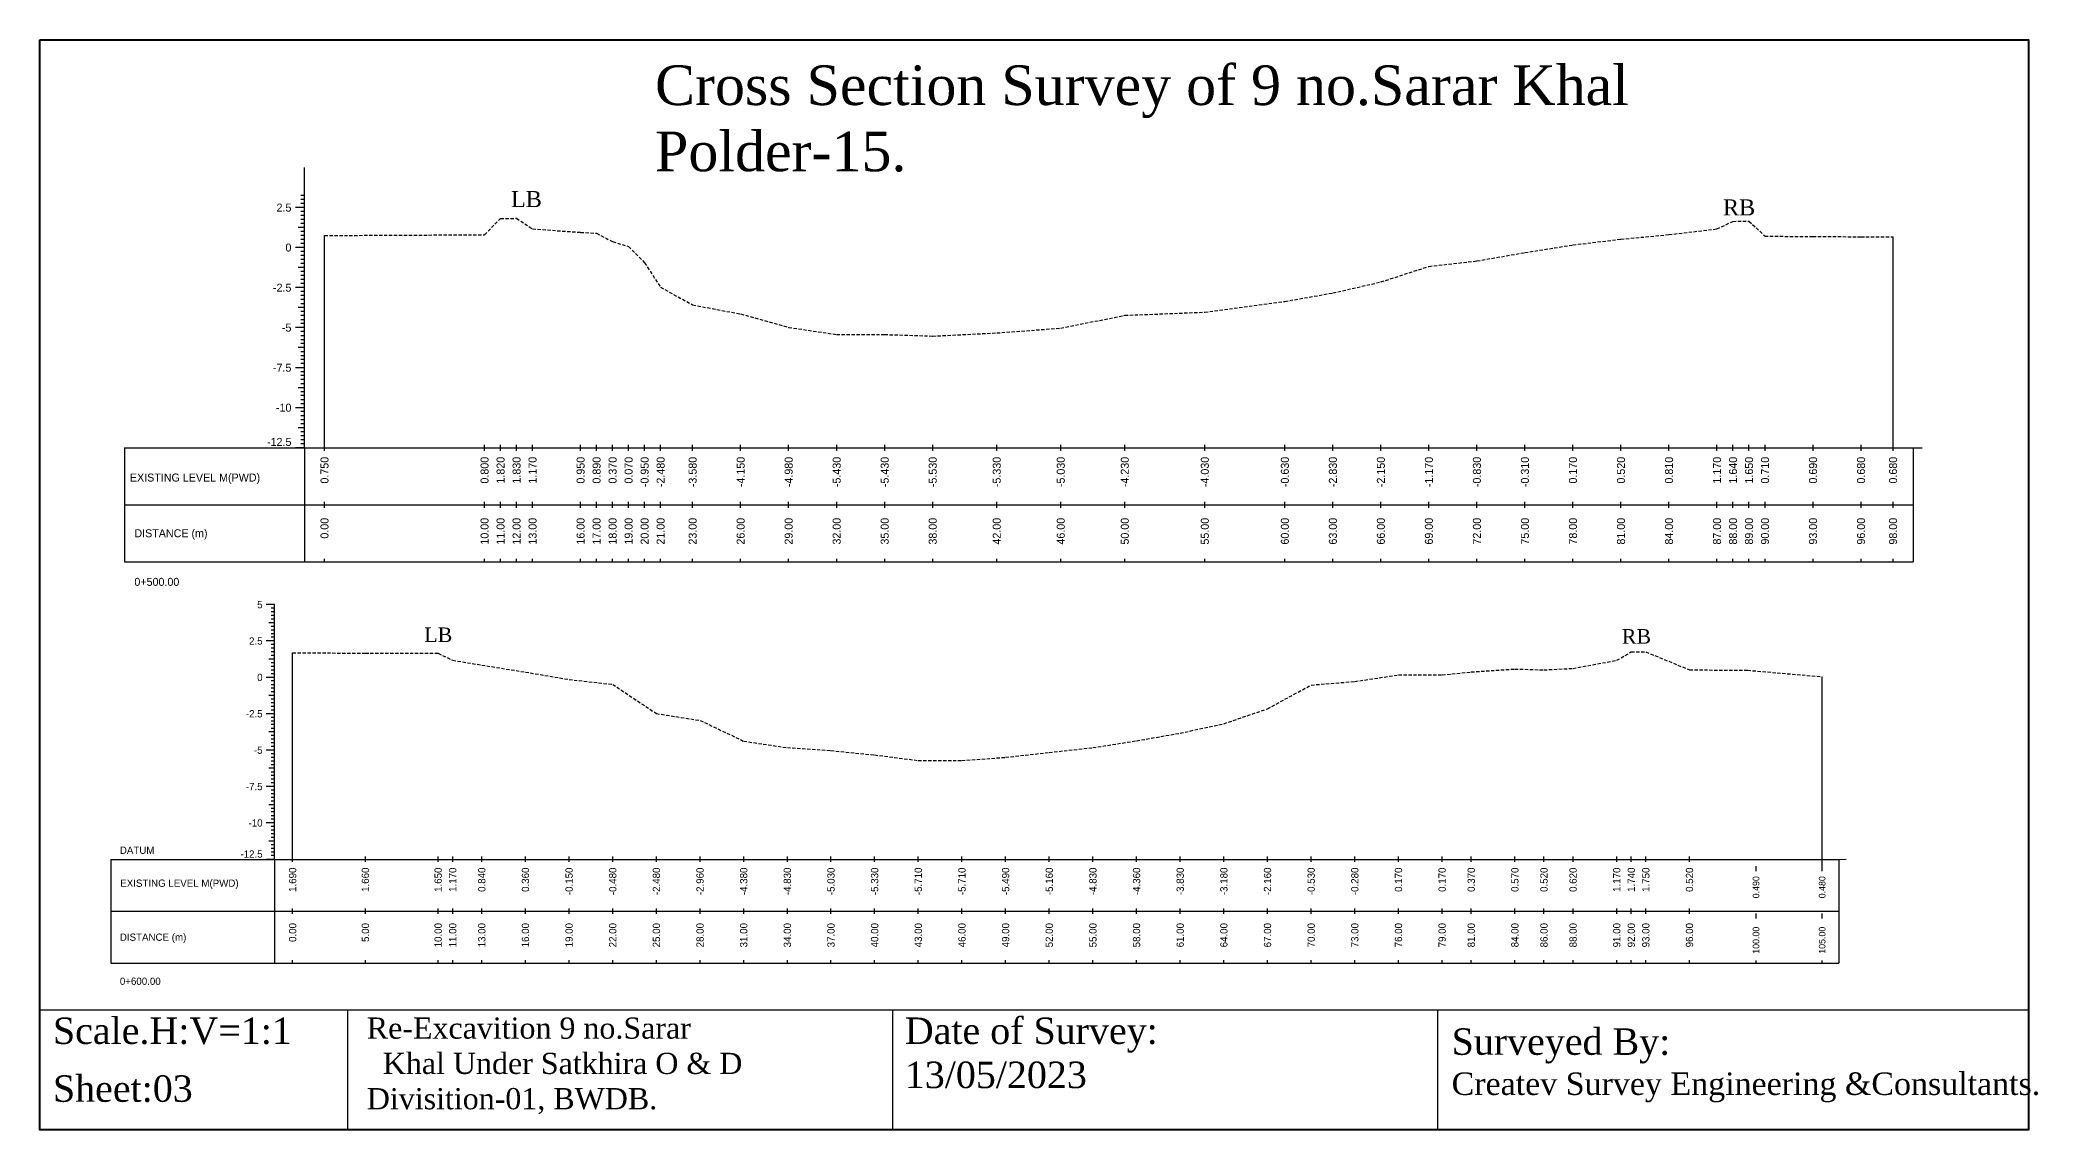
# Model space of a CAD drawing. Header units: inches. Extents: x 2527 to 3799, y -2520 to -1051.
# Drawn here: x 2527.3 to 2678.4, y -1396.4 to -1314.1 of the extents above; entities that cross this region are included whole.
import ezdxf
from ezdxf.enums import TextEntityAlignment as Align

# ---------------------------------------------------------------- set-up
doc = ezdxf.new("R2010")
doc.units = ezdxf.units.IN
doc.header["$MEASUREMENT"] = 0
doc.linetypes.add('HIDDEN', pattern=[0.375, 0.25, -0.125])
doc.layers.add('CS_Drawing', color=7, linetype='Continuous')
doc.layers.add('GL', color=3, linetype='HIDDEN')
doc.styles.add('romans', font='romans.shx')

msp = doc.modelspace()

# ---------------------------------------------------------------- linework, layer by layer
at = {"color": 4, "lineweight": 40}
msp.add_lwpolyline([(2527.34, -1314.07), (2677.68, -1314.07), (2677.68, -1396.44), (2527.34, -1396.44)], close=True, dxfattribs=at)
for points in [[(2677.68, -1314.07), (2677.68, -1396.44)], [(2527.34, -1387.37), (2677.68, -1387.37)], [(2527.34, -1387.37), (2527.34, -1396.44)], [(2550.59, -1387.37), (2550.59, -1396.44)], [(2591.79, -1387.37), (2591.79, -1396.44)], [(2632.99, -1387.37), (2632.99, -1396.44)]]:
    msp.add_lwpolyline(points)
at = {"layer": 'CS_Drawing'}
for p, q in [((2547.33, -1344.89), (2547.33, -1323.71)), ((2547.33, -1325.83), (2547.06, -1325.83)), ((2547.33, -1326.13), (2547.06, -1326.13)), ((2547.33, -1326.74), (2546.65, -1326.74)), ((2547.33, -1326.74), (2546.86, -1326.74)), ((2547.33, -1326.43), (2547.06, -1326.43)), ((2547.33, -1326.74), (2547.06, -1326.74)), ((2547.33, -1327.04), (2547.06, -1327.04)), ((2547.33, -1327.34), (2547.06, -1327.34)), ((2547.33, -1327.64), (2547.06, -1327.64)), ((2547.33, -1328.25), (2546.86, -1328.25)), ((2547.33, -1327.95), (2547.06, -1327.95)), ((2547.33, -1328.25), (2547.06, -1328.25)), ((2547.33, -1328.55), (2547.06, -1328.55)), ((2547.33, -1328.85), (2547.06, -1328.85)), ((2547.33, -1329.16), (2547.06, -1329.16)), ((2548.85, -1344.89), (2548.85, -1328.85)), ((2667.43, -1344.89), (2667.43, -1328.94)), ((2547.33, -1329.76), (2546.65, -1329.76)), ((2547.33, -1329.76), (2546.86, -1329.76)), ((2547.33, -1329.46), (2547.06, -1329.46)), ((2547.33, -1329.76), (2547.06, -1329.76)), ((2547.33, -1330.06), (2547.06, -1330.06)), ((2547.33, -1330.37), (2547.06, -1330.37)), ((2547.33, -1330.67), (2547.06, -1330.67)), ((2547.33, -1331.27), (2546.86, -1331.27)), ((2547.33, -1330.97), (2547.06, -1330.97)), ((2547.33, -1331.27), (2547.06, -1331.27)), ((2547.33, -1331.58), (2547.06, -1331.58)), ((2547.33, -1331.88), (2547.06, -1331.88)), ((2547.33, -1332.18), (2547.06, -1332.18)), ((2547.33, -1332.79), (2546.65, -1332.79)), ((2547.33, -1332.79), (2546.86, -1332.79)), ((2547.33, -1332.48), (2547.06, -1332.48)), ((2547.33, -1332.79), (2547.06, -1332.79)), ((2547.33, -1333.09), (2547.06, -1333.09)), ((2547.33, -1333.39), (2547.06, -1333.39)), ((2547.33, -1333.69), (2547.06, -1333.69)), ((2547.33, -1334.3), (2546.86, -1334.3)), ((2547.33, -1334), (2547.06, -1334)), ((2547.33, -1334.3), (2547.06, -1334.3)), ((2547.33, -1334.6), (2547.06, -1334.6)), ((2547.33, -1334.9), (2547.06, -1334.9)), ((2547.33, -1335.21), (2547.06, -1335.21)), ((2547.33, -1335.81), (2546.65, -1335.81)), ((2547.33, -1335.81), (2546.86, -1335.81)), ((2547.33, -1335.51), (2547.06, -1335.51)), ((2547.33, -1335.81), (2547.06, -1335.81)), ((2547.33, -1336.11), (2547.06, -1336.11)), ((2547.33, -1336.42), (2547.06, -1336.42)), ((2547.33, -1336.72), (2547.06, -1336.72)), ((2547.33, -1337.32), (2546.86, -1337.32)), ((2547.33, -1337.02), (2547.06, -1337.02)), ((2547.33, -1337.32), (2547.06, -1337.32)), ((2547.33, -1337.63), (2547.06, -1337.63)), ((2547.33, -1337.93), (2547.06, -1337.93)), ((2547.33, -1338.23), (2547.06, -1338.23)), ((2547.33, -1338.84), (2546.65, -1338.84)), ((2547.33, -1338.84), (2546.86, -1338.84)), ((2547.33, -1338.53), (2547.06, -1338.53)), ((2547.33, -1338.84), (2547.06, -1338.84)), ((2547.33, -1339.14), (2547.06, -1339.14)), ((2547.33, -1339.44), (2547.06, -1339.44)), ((2547.33, -1339.74), (2547.06, -1339.74)), ((2547.33, -1340.35), (2546.86, -1340.35)), ((2547.33, -1340.05), (2547.06, -1340.05)), ((2547.33, -1340.35), (2547.06, -1340.35)), ((2547.33, -1340.65), (2547.06, -1340.65)), ((2547.33, -1340.95), (2547.06, -1340.95)), ((2547.33, -1341.26), (2547.06, -1341.26)), ((2547.33, -1341.86), (2546.65, -1341.86)), ((2547.33, -1341.86), (2546.86, -1341.86)), ((2547.33, -1341.56), (2547.06, -1341.56)), ((2547.33, -1341.86), (2547.06, -1341.86)), ((2547.33, -1342.16), (2547.06, -1342.16)), ((2547.33, -1342.47), (2547.06, -1342.47)), ((2547.33, -1342.77), (2547.06, -1342.77)), ((2547.33, -1343.37), (2546.86, -1343.37)), ((2547.33, -1343.07), (2547.06, -1343.07)), ((2547.33, -1343.37), (2547.06, -1343.37)), ((2547.33, -1343.68), (2547.06, -1343.68)), ((2547.33, -1343.98), (2547.06, -1343.98)), ((2547.33, -1344.28), (2547.06, -1344.28)), ((2533.72, -1344.89), (2547.33, -1344.89)), ((2533.72, -1344.89), (2533.72, -1353.51)), ((2547.33, -1344.89), (2546.65, -1344.89)), ((2547.33, -1344.89), (2546.86, -1344.89)), ((2547.33, -1344.58), (2547.06, -1344.58)), ((2547.33, -1344.89), (2547.06, -1344.89)), ((2547.33, -1344.89), (2668.94, -1344.89)), ((2547.33, -1344.89), (2547.33, -1353.51)), ((2548.85, -1345.11), (2548.85, -1344.66)), ((2560.95, -1345.11), (2560.95, -1344.66)), ((2562.16, -1345.11), (2562.16, -1344.66)), ((2563.37, -1345.11), (2563.37, -1344.66)), ((2564.58, -1345.11), (2564.58, -1344.66)), ((2568.21, -1345.11), (2568.21, -1344.66)), ((2569.42, -1345.11), (2569.42, -1344.66)), ((2570.63, -1345.11), (2570.63, -1344.66)), ((2571.84, -1345.11), (2571.84, -1344.66)), ((2573.05, -1345.11), (2573.05, -1344.66)), ((2574.26, -1345.11), (2574.26, -1344.66)), ((2576.68, -1345.11), (2576.68, -1344.66)), ((2580.31, -1345.11), (2580.31, -1344.66)), ((2583.94, -1345.11), (2583.94, -1344.66)), ((2587.57, -1345.11), (2587.57, -1344.66)), ((2591.2, -1345.11), (2591.2, -1344.66)), ((2594.83, -1345.11), (2594.83, -1344.66)), ((2599.67, -1345.11), (2599.67, -1344.66)), ((2604.51, -1345.11), (2604.51, -1344.66)), ((2609.35, -1345.11), (2609.35, -1344.66)), ((2615.4, -1345.11), (2615.4, -1344.66)), ((2621.45, -1345.11), (2621.45, -1344.66)), ((2625.08, -1345.11), (2625.08, -1344.66)), ((2628.71, -1345.11), (2628.71, -1344.66)), ((2632.34, -1345.11), (2632.34, -1344.66)), ((2635.97, -1345.11), (2635.97, -1344.66)), ((2639.6, -1345.11), (2639.6, -1344.66)), ((2643.23, -1345.11), (2643.23, -1344.66)), ((2646.86, -1345.11), (2646.86, -1344.66)), ((2650.49, -1345.11), (2650.49, -1344.66)), ((2654.12, -1345.11), (2654.12, -1344.66)), ((2655.33, -1345.11), (2655.33, -1344.66)), ((2656.54, -1345.11), (2656.54, -1344.66)), ((2657.75, -1345.11), (2657.75, -1344.66)), ((2661.38, -1345.11), (2661.38, -1344.66)), ((2665.01, -1345.11), (2665.01, -1344.66)), ((2667.43, -1345.11), (2667.43, -1344.66)), ((2668.94, -1344.89), (2669.62, -1344.89)), ((2668.94, -1344.89), (2669.41, -1344.89)), ((2668.94, -1344.89), (2669.21, -1344.89)), ((2668.94, -1344.89), (2668.94, -1353.51)), ((2533.72, -1349.2), (2547.33, -1349.2)), ((2547.33, -1349.2), (2668.94, -1349.2)), ((2547.33, -1349.2), (2668.94, -1349.2)), ((2548.85, -1349.42), (2548.85, -1348.97)), ((2560.95, -1349.42), (2560.95, -1348.97)), ((2562.16, -1349.42), (2562.16, -1348.97)), ((2563.37, -1349.42), (2563.37, -1348.97)), ((2564.58, -1349.42), (2564.58, -1348.97)), ((2568.21, -1349.42), (2568.21, -1348.97)), ((2569.42, -1349.42), (2569.42, -1348.97)), ((2570.63, -1349.42), (2570.63, -1348.97)), ((2571.84, -1349.42), (2571.84, -1348.97)), ((2573.05, -1349.42), (2573.05, -1348.97)), ((2574.26, -1349.42), (2574.26, -1348.97)), ((2576.68, -1349.42), (2576.68, -1348.97)), ((2580.31, -1349.42), (2580.31, -1348.97)), ((2583.94, -1349.42), (2583.94, -1348.97)), ((2587.57, -1349.42), (2587.57, -1348.97)), ((2591.2, -1349.42), (2591.2, -1348.97)), ((2594.83, -1349.42), (2594.83, -1348.97)), ((2599.67, -1349.42), (2599.67, -1348.97)), ((2604.51, -1349.42), (2604.51, -1348.97)), ((2609.35, -1349.42), (2609.35, -1348.97)), ((2615.4, -1349.42), (2615.4, -1348.97)), ((2621.45, -1349.42), (2621.45, -1348.97)), ((2625.08, -1349.42), (2625.08, -1348.97)), ((2628.71, -1349.42), (2628.71, -1348.97)), ((2632.34, -1349.42), (2632.34, -1348.97)), ((2635.97, -1349.42), (2635.97, -1348.97)), ((2639.6, -1349.42), (2639.6, -1348.97)), ((2643.23, -1349.42), (2643.23, -1348.97)), ((2646.86, -1349.42), (2646.86, -1348.97)), ((2650.49, -1349.42), (2650.49, -1348.97)), ((2654.12, -1349.42), (2654.12, -1348.97)), ((2655.33, -1349.42), (2655.33, -1348.97)), ((2656.54, -1349.42), (2656.54, -1348.97)), ((2657.75, -1349.42), (2657.75, -1348.97)), ((2661.38, -1349.42), (2661.38, -1348.97)), ((2665.01, -1349.42), (2665.01, -1348.97)), ((2667.43, -1349.42), (2667.43, -1348.97)), ((2548.85, -1353.51), (2548.85, -1353.28)), ((2560.95, -1353.51), (2560.95, -1353.28)), ((2562.16, -1353.51), (2562.16, -1353.28)), ((2563.37, -1353.51), (2563.37, -1353.28)), ((2564.58, -1353.51), (2564.58, -1353.28)), ((2568.21, -1353.51), (2568.21, -1353.28)), ((2569.42, -1353.51), (2569.42, -1353.28)), ((2570.63, -1353.51), (2570.63, -1353.28)), ((2571.84, -1353.51), (2571.84, -1353.28)), ((2573.05, -1353.51), (2573.05, -1353.28)), ((2574.26, -1353.51), (2574.26, -1353.28)), ((2576.68, -1353.51), (2576.68, -1353.28)), ((2580.31, -1353.51), (2580.31, -1353.28)), ((2583.94, -1353.51), (2583.94, -1353.28)), ((2587.57, -1353.51), (2587.57, -1353.28)), ((2591.2, -1353.51), (2591.2, -1353.28)), ((2594.83, -1353.51), (2594.83, -1353.28)), ((2599.67, -1353.51), (2599.67, -1353.28)), ((2604.51, -1353.51), (2604.51, -1353.28)), ((2609.35, -1353.51), (2609.35, -1353.28)), ((2615.4, -1353.51), (2615.4, -1353.28)), ((2621.45, -1353.51), (2621.45, -1353.28)), ((2625.08, -1353.51), (2625.08, -1353.28)), ((2628.71, -1353.51), (2628.71, -1353.28)), ((2632.34, -1353.51), (2632.34, -1353.28)), ((2635.97, -1353.51), (2635.97, -1353.28)), ((2639.6, -1353.51), (2639.6, -1353.28)), ((2643.23, -1353.51), (2643.23, -1353.28)), ((2646.86, -1353.51), (2646.86, -1353.28)), ((2650.49, -1353.51), (2650.49, -1353.28)), ((2654.12, -1353.51), (2654.12, -1353.28)), ((2655.33, -1353.51), (2655.33, -1353.28)), ((2656.54, -1353.51), (2656.54, -1353.28)), ((2657.75, -1353.51), (2657.75, -1353.28)), ((2661.38, -1353.51), (2661.38, -1353.28)), ((2665.01, -1353.51), (2665.01, -1353.28)), ((2667.43, -1353.51), (2667.43, -1353.28)), ((2533.72, -1353.51), (2547.33, -1353.51)), ((2547.33, -1353.51), (2668.94, -1353.51)), ((2545.07, -1356.74), (2544.45, -1356.74)), ((2545.07, -1356.74), (2544.63, -1356.74)), ((2545.07, -1356.74), (2544.82, -1356.74)), ((2545.07, -1357.01), (2544.82, -1357.01)), ((2545.07, -1357.29), (2544.82, -1357.29)), ((2545.07, -1357.56), (2544.82, -1357.56)), ((2545.07, -1357.84), (2544.82, -1357.84)), ((2545.07, -1375.99), (2545.07, -1356.74)), ((2545.07, -1358.11), (2544.63, -1358.11)), ((2545.07, -1358.11), (2544.82, -1358.11)), ((2545.07, -1358.39), (2544.82, -1358.39)), ((2545.07, -1358.66), (2544.82, -1358.66)), ((2545.07, -1358.94), (2544.82, -1358.94)), ((2545.07, -1359.21), (2544.82, -1359.21)), ((2545.07, -1359.49), (2544.45, -1359.49)), ((2545.07, -1359.49), (2544.63, -1359.49)), ((2545.07, -1360.86), (2544.63, -1360.86)), ((2545.07, -1359.49), (2544.82, -1359.49)), ((2545.07, -1359.76), (2544.82, -1359.76)), ((2545.07, -1360.04), (2544.82, -1360.04)), ((2545.07, -1360.31), (2544.82, -1360.31)), ((2545.07, -1360.59), (2544.82, -1360.59)), ((2545.07, -1360.86), (2544.82, -1360.86)), ((2546.44, -1375.99), (2546.44, -1360.38)), ((2545.07, -1362.24), (2544.45, -1362.24)), ((2545.07, -1362.24), (2544.63, -1362.24)), ((2545.07, -1361.14), (2544.82, -1361.14)), ((2545.07, -1361.41), (2544.82, -1361.41)), ((2545.07, -1361.69), (2544.82, -1361.69)), ((2545.07, -1361.96), (2544.82, -1361.96)), ((2545.07, -1362.24), (2544.82, -1362.24)), ((2662.07, -1376.7), (2662.07, -1362.19)), ((2545.07, -1363.61), (2544.63, -1363.61)), ((2545.07, -1362.51), (2544.82, -1362.51)), ((2545.07, -1362.79), (2544.82, -1362.79)), ((2545.07, -1363.06), (2544.82, -1363.06)), ((2545.07, -1363.34), (2544.82, -1363.34)), ((2545.07, -1363.61), (2544.82, -1363.61)), ((2545.07, -1363.89), (2544.82, -1363.89)), ((2545.07, -1364.99), (2544.45, -1364.99)), ((2545.07, -1364.99), (2544.63, -1364.99)), ((2545.07, -1364.16), (2544.82, -1364.16)), ((2545.07, -1364.44), (2544.82, -1364.44)), ((2545.07, -1364.71), (2544.82, -1364.71)), ((2545.07, -1364.99), (2544.82, -1364.99)), ((2545.07, -1365.26), (2544.82, -1365.26)), ((2545.07, -1366.36), (2544.63, -1366.36)), ((2545.07, -1365.54), (2544.82, -1365.54)), ((2545.07, -1365.81), (2544.82, -1365.81)), ((2545.07, -1366.09), (2544.82, -1366.09)), ((2545.07, -1366.36), (2544.82, -1366.36)), ((2545.07, -1366.64), (2544.82, -1366.64)), ((2545.07, -1366.91), (2544.82, -1366.91)), ((2545.07, -1367.74), (2544.45, -1367.74)), ((2545.07, -1367.74), (2544.63, -1367.74)), ((2545.07, -1367.19), (2544.82, -1367.19)), ((2545.07, -1367.46), (2544.82, -1367.46)), ((2545.07, -1367.74), (2544.82, -1367.74)), ((2545.07, -1368.01), (2544.82, -1368.01)), ((2545.07, -1368.29), (2544.82, -1368.29)), ((2545.07, -1369.11), (2544.63, -1369.11)), ((2545.07, -1368.56), (2544.82, -1368.56)), ((2545.07, -1368.84), (2544.82, -1368.84)), ((2545.07, -1369.11), (2544.82, -1369.11)), ((2545.07, -1369.39), (2544.82, -1369.39)), ((2545.07, -1369.66), (2544.82, -1369.66)), ((2545.07, -1369.94), (2544.82, -1369.94)), ((2545.07, -1370.49), (2544.45, -1370.49)), ((2545.07, -1370.49), (2544.63, -1370.49)), ((2545.07, -1370.21), (2544.82, -1370.21)), ((2545.07, -1370.49), (2544.82, -1370.49)), ((2545.07, -1370.76), (2544.82, -1370.76)), ((2545.07, -1371.04), (2544.82, -1371.04)), ((2545.07, -1371.31), (2544.82, -1371.31)), ((2545.07, -1371.86), (2544.63, -1371.86)), ((2545.07, -1371.59), (2544.82, -1371.59)), ((2545.07, -1371.86), (2544.82, -1371.86)), ((2545.07, -1372.14), (2544.82, -1372.14)), ((2545.07, -1372.41), (2544.82, -1372.41)), ((2545.07, -1372.69), (2544.82, -1372.69)), ((2545.07, -1372.96), (2544.82, -1372.96)), ((2545.07, -1373.24), (2544.45, -1373.24)), ((2545.07, -1373.24), (2544.63, -1373.24)), ((2545.07, -1373.24), (2544.82, -1373.24)), ((2545.07, -1373.51), (2544.82, -1373.51)), ((2545.07, -1373.79), (2544.82, -1373.79)), ((2545.07, -1374.06), (2544.82, -1374.06)), ((2545.07, -1374.34), (2544.82, -1374.34)), ((2532.69, -1375.99), (2545.07, -1375.99)), ((2532.69, -1375.99), (2532.69, -1383.83)), ((2545.07, -1375.99), (2544.45, -1375.99)), ((2545.07, -1374.61), (2544.63, -1374.61)), ((2545.07, -1375.99), (2544.63, -1375.99)), ((2545.07, -1374.61), (2544.82, -1374.61)), ((2545.07, -1374.89), (2544.82, -1374.89)), ((2545.07, -1375.16), (2544.82, -1375.16)), ((2545.07, -1375.44), (2544.82, -1375.44)), ((2545.07, -1375.71), (2544.82, -1375.71)), ((2545.07, -1375.99), (2544.82, -1375.99)), ((2545.07, -1375.99), (2663.32, -1375.99)), ((2545.07, -1375.99), (2545.07, -1383.83)), ((2546.44, -1376.19), (2546.44, -1375.78)), ((2551.94, -1376.19), (2551.94, -1375.78)), ((2557.44, -1376.19), (2557.44, -1375.78)), ((2558.54, -1376.19), (2558.54, -1375.78)), ((2560.74, -1376.19), (2560.74, -1375.78)), ((2564.04, -1376.19), (2564.04, -1375.78)), ((2567.34, -1376.19), (2567.34, -1375.78)), ((2570.64, -1376.19), (2570.64, -1375.78)), ((2573.94, -1376.19), (2573.94, -1375.78)), ((2577.24, -1376.19), (2577.24, -1375.78)), ((2580.54, -1376.19), (2580.54, -1375.78)), ((2583.84, -1376.19), (2583.84, -1375.78)), ((2587.14, -1376.19), (2587.14, -1375.78)), ((2590.44, -1376.19), (2590.44, -1375.78)), ((2593.74, -1376.19), (2593.74, -1375.78)), ((2597.04, -1376.19), (2597.04, -1375.78)), ((2600.34, -1376.19), (2600.34, -1375.78)), ((2603.64, -1376.19), (2603.64, -1375.78)), ((2606.94, -1376.19), (2606.94, -1375.78)), ((2610.24, -1376.19), (2610.24, -1375.78)), ((2613.54, -1376.19), (2613.54, -1375.78)), ((2616.84, -1376.19), (2616.84, -1375.78)), ((2620.14, -1376.19), (2620.14, -1375.78)), ((2623.44, -1376.19), (2623.44, -1375.78)), ((2626.74, -1376.19), (2626.74, -1375.78)), ((2630.04, -1376.19), (2630.04, -1375.78)), ((2633.34, -1376.19), (2633.34, -1375.78)), ((2635.54, -1376.19), (2635.54, -1375.78)), ((2638.84, -1376.19), (2638.84, -1375.78)), ((2641.04, -1376.19), (2641.04, -1375.78)), ((2643.24, -1376.19), (2643.24, -1375.78)), ((2646.54, -1376.19), (2646.54, -1375.78)), ((2647.64, -1376.19), (2647.64, -1375.78)), ((2648.74, -1376.19), (2648.74, -1375.78)), ((2652.04, -1376.19), (2652.04, -1375.78)), ((2663.32, -1375.99), (2663.88, -1375.98)), ((2663.32, -1375.99), (2663.32, -1383.83)), ((2657.07, -1376.89), (2657.07, -1376.51)), ((2662.07, -1376.89), (2662.07, -1376.51)), ((2532.69, -1379.91), (2545.07, -1379.91)), ((2545.07, -1379.91), (2663.32, -1379.91)), ((2545.07, -1379.91), (2663.32, -1379.91)), ((2546.44, -1380.11), (2546.44, -1379.7)), ((2551.94, -1380.11), (2551.94, -1379.7)), ((2557.44, -1380.11), (2557.44, -1379.7)), ((2558.54, -1380.11), (2558.54, -1379.7)), ((2560.74, -1380.11), (2560.74, -1379.7)), ((2564.04, -1380.11), (2564.04, -1379.7)), ((2567.34, -1380.11), (2567.34, -1379.7)), ((2570.64, -1380.11), (2570.64, -1379.7)), ((2573.94, -1380.11), (2573.94, -1379.7)), ((2577.24, -1380.11), (2577.24, -1379.7)), ((2580.54, -1380.11), (2580.54, -1379.7)), ((2583.84, -1380.11), (2583.84, -1379.7)), ((2587.14, -1380.11), (2587.14, -1379.7)), ((2590.44, -1380.11), (2590.44, -1379.7)), ((2593.74, -1380.11), (2593.74, -1379.7)), ((2597.04, -1380.11), (2597.04, -1379.7)), ((2600.34, -1380.11), (2600.34, -1379.7)), ((2603.64, -1380.11), (2603.64, -1379.7)), ((2606.94, -1380.11), (2606.94, -1379.7)), ((2610.24, -1380.11), (2610.24, -1379.7)), ((2613.54, -1380.11), (2613.54, -1379.7)), ((2616.84, -1380.11), (2616.84, -1379.7)), ((2620.14, -1380.11), (2620.14, -1379.7)), ((2623.44, -1380.11), (2623.44, -1379.7)), ((2626.74, -1380.11), (2626.74, -1379.7)), ((2630.04, -1380.11), (2630.04, -1379.7)), ((2633.34, -1380.11), (2633.34, -1379.7)), ((2635.54, -1380.11), (2635.54, -1379.7)), ((2638.84, -1380.11), (2638.84, -1379.7)), ((2641.04, -1380.11), (2641.04, -1379.7)), ((2643.24, -1380.11), (2643.24, -1379.7)), ((2646.54, -1380.11), (2646.54, -1379.7)), ((2647.64, -1380.11), (2647.64, -1379.7)), ((2648.74, -1380.11), (2648.74, -1379.7)), ((2652.04, -1380.11), (2652.04, -1379.7)), ((2657.07, -1380.45), (2657.07, -1380.08)), ((2662.07, -1380.45), (2662.07, -1380.08)), ((2546.44, -1383.83), (2546.44, -1383.62)), ((2551.94, -1383.83), (2551.94, -1383.62)), ((2557.44, -1383.83), (2557.44, -1383.62)), ((2558.54, -1383.83), (2558.54, -1383.62)), ((2560.74, -1383.83), (2560.74, -1383.62)), ((2564.04, -1383.83), (2564.04, -1383.62)), ((2567.34, -1383.83), (2567.34, -1383.62)), ((2570.64, -1383.83), (2570.64, -1383.62)), ((2573.94, -1383.83), (2573.94, -1383.62)), ((2577.24, -1383.83), (2577.24, -1383.62)), ((2580.54, -1383.83), (2580.54, -1383.62)), ((2583.84, -1383.83), (2583.84, -1383.62)), ((2587.14, -1383.83), (2587.14, -1383.62)), ((2590.44, -1383.83), (2590.44, -1383.62)), ((2593.74, -1383.83), (2593.74, -1383.62)), ((2597.04, -1383.83), (2597.04, -1383.62)), ((2600.34, -1383.83), (2600.34, -1383.62)), ((2603.64, -1383.83), (2603.64, -1383.62)), ((2606.94, -1383.83), (2606.94, -1383.62)), ((2610.24, -1383.83), (2610.24, -1383.62)), ((2613.54, -1383.83), (2613.54, -1383.62)), ((2616.84, -1383.83), (2616.84, -1383.62)), ((2620.14, -1383.83), (2620.14, -1383.62)), ((2623.44, -1383.83), (2623.44, -1383.62)), ((2626.74, -1383.83), (2626.74, -1383.62)), ((2630.04, -1383.83), (2630.04, -1383.62)), ((2633.34, -1383.83), (2633.34, -1383.62)), ((2635.54, -1383.83), (2635.54, -1383.62)), ((2638.84, -1383.83), (2638.84, -1383.62)), ((2641.04, -1383.83), (2641.04, -1383.62)), ((2643.24, -1383.83), (2643.24, -1383.62)), ((2646.54, -1383.83), (2646.54, -1383.62)), ((2647.64, -1383.83), (2647.64, -1383.62)), ((2648.74, -1383.83), (2648.74, -1383.62)), ((2652.04, -1383.83), (2652.04, -1383.62)), ((2532.69, -1383.83), (2545.07, -1383.83)), ((2545.07, -1383.83), (2663.32, -1383.83)), ((2657.07, -1383.83), (2657.07, -1383.64)), ((2662.07, -1383.83), (2662.07, -1383.64))]:
    msp.add_line(p, q, dxfattribs=at)
at = {"layer": 'GL'}
for points in [[(2548.85, -1328.85), (2560.95, -1328.79), (2562.16, -1327.56), (2563.37, -1327.55), (2564.58, -1328.35), (2568.21, -1328.61), (2569.42, -1328.68), (2570.63, -1329.31), (2571.84, -1329.68), (2573.05, -1330.91), (2574.26, -1332.76), (2576.68, -1334.09), (2580.31, -1334.78), (2583.94, -1335.79), (2587.57, -1336.33), (2591.2, -1336.33), (2594.83, -1336.45), (2599.67, -1336.21), (2604.51, -1335.85), (2609.35, -1334.88), (2615.4, -1334.64), (2621.45, -1333.83), (2625.08, -1333.19), (2628.71, -1332.36), (2632.34, -1331.18), (2635.97, -1330.77), (2639.6, -1330.14), (2643.23, -1329.56), (2646.86, -1329.13), (2650.49, -1328.78), (2654.12, -1328.35), (2655.33, -1327.78), (2656.54, -1327.76), (2657.75, -1328.9), (2661.38, -1328.93), (2665.01, -1328.94), (2667.43, -1328.94)], [(2546.44, -1360.38), (2551.94, -1360.41), (2557.44, -1360.42), (2558.54, -1360.95), (2560.74, -1361.31), (2564.04, -1361.84), (2567.34, -1362.4), (2570.64, -1362.77), (2573.94, -1364.97), (2577.24, -1365.49), (2580.54, -1367.06), (2583.84, -1367.55), (2587.14, -1367.77), (2590.44, -1368.1), (2593.74, -1368.52), (2597.04, -1368.52), (2600.34, -1368.28), (2603.64, -1367.91), (2606.94, -1367.55), (2610.24, -1367.03), (2613.54, -1366.45), (2616.84, -1365.74), (2620.14, -1364.61), (2623.44, -1362.82), (2626.74, -1362.55), (2630.04, -1362.05), (2633.34, -1362.05), (2635.54, -1361.83), (2638.84, -1361.61), (2641.04, -1361.67), (2643.24, -1361.56), (2646.54, -1360.95), (2647.64, -1360.32), (2648.74, -1360.31), (2652.04, -1361.67), (2656.44, -1361.7), (2662.07, -1362.19)]]:
    msp.add_lwpolyline(points, dxfattribs=at)

# ---------------------------------------------------------------- texts
at = {"attachment_point": 1, "style": 'romans'}
for s, insert, char_height, width in [('{\\fTimes New Roman|b0|i0|c0|p18;Cross Section Survey of 9 no.Sarar Khal Polder-15.}', (2573.84, -1315.99), 3, 75.7359), ('{\\fTimes New Roman|b0|i0|c0|p18;LB}', (2562.95, -1325.49), 1.21, 106.2043), ('{\\fTimes New Roman|b0|i0|c0|p18;RB}', (2654.57, -1326.12), 1.21, 106.2043), ('{\\fTimes New Roman|b0|i0|c0|p18;LB}', (2556.39, -1358.47), 1.1, 96.5494), ('{\\fTimes New Roman|b0|i0|c0|p18;RB}', (2646.92, -1358.59), 1.1, 96.5494), ('{\\fTimes New Roman|b0|i0|c0|p18;Scale.H:V=1:1}', (2528.32, -1387.94), 2, 22.2708), ('{\\fTimes New Roman|b0|i0|c0|p18;Re-Excavition 9 no.Sarar\\P  Khal Under Satkhira O & D    Divisition-01, BWDB.}', (2552.05, -1387.94), 1.6, 38.8405), ('{\\fTimes New Roman|b0|i0|c0|p18;Date of Survey: 13/05/2023}', (2592.72, -1387.94), 2, 22.2708), ('{\\fTimes New Roman|b0|i0|c0|p18;Surveyed By:                                     \\H0.85x;Createv Survey Engineering &Consultants.}', (2634.06, -1388.76), 2, 45.2193), ('{\\fTimes New Roman|b0|i0|c0|p18;Sheet:03}', (2528.32, -1392.31), 2, 38.8405)]:
    msp.add_mtext(s, dxfattribs=dict(at, insert=insert, char_height=char_height, width=width))
at = {"layer": 'CS_Drawing'}
for s, height, p in [('2.5', 0.605, (2546.35, -1326.74)), ('0', 0.605, (2546.35, -1329.76)), ('-2.5', 0.605, (2546.35, -1332.79)), ('-5', 0.605, (2546.35, -1335.81)), ('-7.5', 0.605, (2546.35, -1338.84)), ('-10', 0.605, (2546.35, -1341.86)), ('5', 0.55, (2544.17, -1356.74)), ('2.5', 0.55, (2544.17, -1359.49)), ('0', 0.55, (2544.17, -1362.24)), ('-2.5', 0.55, (2544.17, -1364.99)), ('-5', 0.55, (2544.17, -1367.74)), ('-7.5', 0.55, (2544.17, -1370.49)), ('-10', 0.55, (2544.17, -1373.24))]:
    msp.add_text(s, height=height, dxfattribs=at).set_placement(p, align=Align.MIDDLE_RIGHT)
for height, p in [(0.605, (2546.35, -1344.75)), (0.55, (2544.17, -1375.86))]:
    msp.add_text('-12.5', height=height, dxfattribs=at).set_placement(p, align=Align.RIGHT)
for s, height, p in [('0.750', 0.605, (2548.85, -1345.57)), ('0.800', 0.605, (2560.95, -1345.57)), ('1.820', 0.605, (2562.16, -1345.57)), ('1.830', 0.605, (2563.37, -1345.57)), ('1.170', 0.605, (2564.58, -1345.57)), ('0.950', 0.605, (2568.21, -1345.57)), ('0.890', 0.605, (2569.42, -1345.57)), ('0.370', 0.605, (2570.63, -1345.57)), ('0.070', 0.605, (2571.84, -1345.57)), ('-0.950', 0.605, (2573.05, -1345.57)), ('-2.480', 0.605, (2574.26, -1345.57)), ('-3.580', 0.605, (2576.68, -1345.57)), ('-4.150', 0.605, (2580.31, -1345.57)), ('-4.980', 0.605, (2583.94, -1345.57)), ('-5.430', 0.605, (2587.57, -1345.57)), ('-5.430', 0.605, (2591.2, -1345.57)), ('-5.530', 0.605, (2594.83, -1345.57)), ('-5.330', 0.605, (2599.67, -1345.57)), ('-5.030', 0.605, (2604.51, -1345.57)), ('-4.230', 0.605, (2609.35, -1345.57)), ('-4.030', 0.605, (2615.4, -1345.57)), ('-0.630', 0.605, (2621.45, -1345.57)), ('-2.830', 0.605, (2625.08, -1345.57)), ('-2.150', 0.605, (2628.71, -1345.57)), ('-1.170', 0.605, (2632.34, -1345.57)), ('-0.830', 0.605, (2635.97, -1345.57)), ('-0.310', 0.605, (2639.6, -1345.57)), ('0.170', 0.605, (2643.23, -1345.57)), ('0.520', 0.605, (2646.86, -1345.57)), ('0.810', 0.605, (2650.49, -1345.57)), ('1.170', 0.605, (2654.12, -1345.57)), ('1.640', 0.605, (2655.33, -1345.57)), ('1.650', 0.605, (2656.54, -1345.57)), ('0.710', 0.605, (2657.75, -1345.57)), ('0.690', 0.605, (2661.38, -1345.57)), ('0.680', 0.605, (2665.01, -1345.57)), ('0.680', 0.605, (2667.43, -1345.57)), ('0.00', 0.605, (2548.85, -1350.18)), ('10.00', 0.605, (2560.95, -1350.18)), ('11.00', 0.605, (2562.16, -1350.18)), ('12.00', 0.605, (2563.37, -1350.18)), ('13.00', 0.605, (2564.58, -1350.18)), ('16.00', 0.605, (2568.21, -1350.18)), ('17.00', 0.605, (2569.42, -1350.18)), ('18.00', 0.605, (2570.63, -1350.18)), ('19.00', 0.605, (2571.84, -1350.18)), ('20.00', 0.605, (2573.05, -1350.18)), ('21.00', 0.605, (2574.26, -1350.18)), ('23.00', 0.605, (2576.68, -1350.18)), ('26.00', 0.605, (2580.31, -1350.18)), ('29.00', 0.605, (2583.94, -1350.18)), ('32.00', 0.605, (2587.57, -1350.18)), ('35.00', 0.605, (2591.2, -1350.18)), ('38.00', 0.605, (2594.83, -1350.18)), ('42.00', 0.605, (2599.67, -1350.18)), ('46.00', 0.605, (2604.51, -1350.18)), ('50.00', 0.605, (2609.35, -1350.18)), ('55.00', 0.605, (2615.4, -1350.18)), ('60.00', 0.605, (2621.45, -1350.18)), ('63.00', 0.605, (2625.08, -1350.18)), ('66.00', 0.605, (2628.71, -1350.18)), ('69.00', 0.605, (2632.34, -1350.18)), ('72.00', 0.605, (2635.97, -1350.18)), ('75.00', 0.605, (2639.6, -1350.18)), ('78.00', 0.605, (2643.23, -1350.18)), ('81.00', 0.605, (2646.86, -1350.18)), ('84.00', 0.605, (2650.49, -1350.18)), ('87.00', 0.605, (2654.12, -1350.18)), ('88.00', 0.605, (2655.33, -1350.18)), ('89.00', 0.605, (2656.54, -1350.18)), ('90.00', 0.605, (2657.75, -1350.18)), ('93.00', 0.605, (2661.38, -1350.18)), ('96.00', 0.605, (2665.01, -1350.18)), ('98.00', 0.605, (2667.43, -1350.18)), ('1.690', 0.55, (2546.44, -1376.61)), ('1.660', 0.55, (2551.94, -1376.61)), ('1.650', 0.55, (2557.44, -1376.61)), ('1.170', 0.55, (2558.54, -1376.61)), ('0.840', 0.55, (2560.74, -1376.61)), ('0.360', 0.55, (2564.04, -1376.61)), ('-0.150', 0.55, (2567.34, -1376.61)), ('-0.480', 0.55, (2570.64, -1376.61)), ('-2.480', 0.55, (2573.94, -1376.61)), ('-2.960', 0.55, (2577.24, -1376.61)), ('-4.380', 0.55, (2580.54, -1376.61)), ('-4.830', 0.55, (2583.84, -1376.61)), ('-5.030', 0.55, (2587.14, -1376.61)), ('-5.330', 0.55, (2590.44, -1376.61)), ('-5.710', 0.55, (2593.74, -1376.61)), ('-5.710', 0.55, (2597.04, -1376.61)), ('-5.490', 0.55, (2600.34, -1376.61)), ('-5.160', 0.55, (2603.64, -1376.61)), ('-4.830', 0.55, (2606.94, -1376.61)), ('-4.360', 0.55, (2610.24, -1376.61)), ('-3.830', 0.55, (2613.54, -1376.61)), ('-3.180', 0.55, (2616.84, -1376.61)), ('-2.160', 0.55, (2620.14, -1376.61)), ('-0.530', 0.55, (2623.44, -1376.61)), ('-0.280', 0.55, (2626.74, -1376.61)), ('0.170', 0.55, (2630.04, -1376.61)), ('0.170', 0.55, (2633.34, -1376.61)), ('0.370', 0.55, (2635.54, -1376.61)), ('0.570', 0.55, (2638.84, -1376.61)), ('0.520', 0.55, (2641.04, -1376.61)), ('0.620', 0.55, (2643.24, -1376.61)), ('1.170', 0.55, (2646.54, -1376.61)), ('1.740', 0.55, (2647.64, -1376.61)), ('1.750', 0.55, (2648.74, -1376.61)), ('0.520', 0.55, (2652.04, -1376.61)), ('0.490', 0.5, (2657.07, -1377.26)), ('0.480', 0.5, (2662.07, -1377.26)), ('0.00', 0.55, (2546.44, -1380.8)), ('5.00', 0.55, (2551.94, -1380.8)), ('10.00', 0.55, (2557.44, -1380.8)), ('11.00', 0.55, (2558.54, -1380.8)), ('13.00', 0.55, (2560.74, -1380.8)), ('16.00', 0.55, (2564.04, -1380.8)), ('19.00', 0.55, (2567.34, -1380.8)), ('22.00', 0.55, (2570.64, -1380.8)), ('25.00', 0.55, (2573.94, -1380.8)), ('28.00', 0.55, (2577.24, -1380.8)), ('31.00', 0.55, (2580.54, -1380.8)), ('34.00', 0.55, (2583.84, -1380.8)), ('37.00', 0.55, (2587.14, -1380.8)), ('40.00', 0.55, (2590.44, -1380.8)), ('43.00', 0.55, (2593.74, -1380.8)), ('46.00', 0.55, (2597.04, -1380.8)), ('49.00', 0.55, (2600.34, -1380.8)), ('52.00', 0.55, (2603.64, -1380.8)), ('55.00', 0.55, (2606.94, -1380.8)), ('58.00', 0.55, (2610.24, -1380.8)), ('61.00', 0.55, (2613.54, -1380.8)), ('64.00', 0.55, (2616.84, -1380.8)), ('67.00', 0.55, (2620.14, -1380.8)), ('70.00', 0.55, (2623.44, -1380.8)), ('73.00', 0.55, (2626.74, -1380.8)), ('76.00', 0.55, (2630.04, -1380.8)), ('79.00', 0.55, (2633.34, -1380.8)), ('81.00', 0.55, (2635.54, -1380.8)), ('84.00', 0.55, (2638.84, -1380.8)), ('86.00', 0.55, (2641.04, -1380.8)), ('88.00', 0.55, (2643.24, -1380.8)), ('91.00', 0.55, (2646.54, -1380.8)), ('92.00', 0.55, (2647.64, -1380.8)), ('93.00', 0.55, (2648.74, -1380.8)), ('96.00', 0.55, (2652.04, -1380.8)), ('100.00', 0.5, (2657.07, -1381.08)), ('105.00', 0.5, (2662.07, -1381.08))]:
    msp.add_text(s, height=height, rotation=90, dxfattribs=at).set_placement(p, align=Align.MIDDLE_RIGHT)
for s, height, p in [('EXISTING LEVEL M(PWD)', 0.605, (2534.14, -1347.14)), ('DISTANCE (m)', 0.605, (2534.48, -1351.35)), ('0+500.00', 0.605, (2534.48, -1355.02)), ('DATUM', 0.55, (2533.38, -1375.3)), ('EXISTING LEVEL M(PWD)', 0.55, (2533.41, -1377.79)), ('DISTANCE (m)', 0.55, (2533.38, -1381.87)), ('0+600.00', 0.55, (2533.38, -1385.2))]:
    msp.add_text(s, height=height, dxfattribs=at).set_placement(p, align=Align.MIDDLE_LEFT)

doc.saveas('drawing.dxf')
